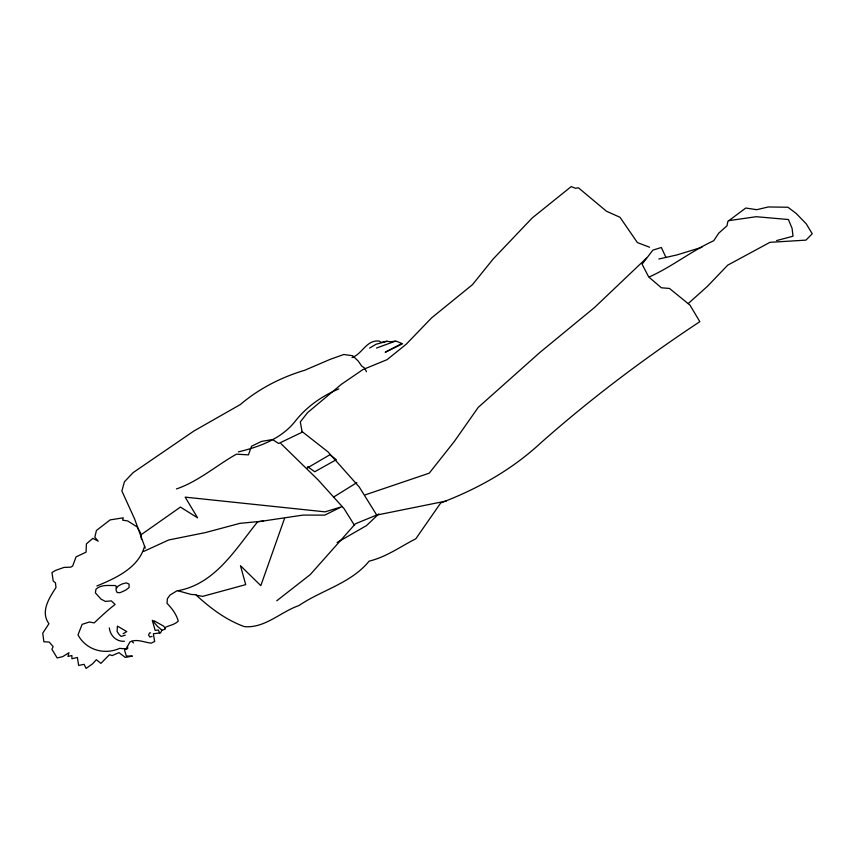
<?xml version="1.0" encoding="UTF-8"?>
<svg xmlns="http://www.w3.org/2000/svg" width="855" height="855" viewBox="0 0 855 855"><rect width="100%" height="100%" fill="white"/><g stroke="black" fill="none" stroke-linecap="round" stroke-linejoin="round"><path stroke-width="1.28" d="M284.523 518.472L260.818 585.654L240.469 565.7L245.716 584.638L202.656 596.373L196.319 595.176M144.623 546.153C138.585 567.934 116.045 578.001 96.861 585.974M133.498 642.928L131.927 641.314M125.322 648.956L124.584 650.26L126.337 656.009L132.386 656.106L125.29 657.399L118.941 652.632L112.219 655.582L109.451 654.716L100.89 663.373L96.348 659.697L92.479 663.897L86.109 668.407L84.089 664.346L78.639 665.447L77.399 657.463L71.927 658.735L71.873 655.518L67.962 656.426L68.977 652.739L62.65 656.672L57.178 657.944L51.888 649.255L53.138 646.594L49.237 642.084L43.861 641.763L42.75 633.149L48.938 623.733C40.153 611.72 49.184 597.998 55.992 587.545L55.457 582.843L53.234 581.058L51.952 572.54L55.618 570.392L63.975 567.421L70.709 567.164L72.675 566.021L76.052 556.872L86.066 552.159L86.408 543.844L92.864 538.351L98.207 541.172L94.82 537.197L96.433 530.463L110.135 519.893L123.259 517.82L122.628 520.129L127.758 520.973L137.067 526.883L140.562 532.943L141.503 539.558M116.537 588.176L118.086 586.103L121.859 584.061L126.241 582.864L129.062 584.083L129.084 587.545L125.664 590.164L119.989 592.718L117.092 592.483L116.066 590.164L116.248 586.188L115.126 585.525C108.542 585.686 101.339 584.296 95.963 589.213L95.386 592.857L101.061 599.184L105.422 601.418L111.342 600.873L115.094 604.464C107.741 610.128 100.997 616.444 94.178 622.91L89.444 621.991L82.144 624.342L77.997 634.88C86.066 650.014 104.342 655.219 119.604 648.379L127.16 648.966L126.198 648.753L129.928 641.934C136.843 638.461 144.164 642.436 151.217 643.131L154.648 641.507L153.366 633.769L160.601 632.828L161.819 630.349L165.186 629.152L165.346 627.346C169.643 625.272 174.634 624.759 178.257 621.104C176.408 614.275 171.941 608.343 167.035 603.352L167.366 598.746L170.006 595.048L177.316 590.602L191.189 594.439L195.848 594.791C210.245 608.033 225.709 619.811 244.295 626.608C264.804 628.553 280.558 611.902 298.919 605.564C321.95 589.907 350.935 583.409 369.136 561.136C386.246 557.065 400.397 546.601 415.797 538.8L440.71 502.954C478.095 488.675 511.685 469.919 541.343 442.398C591.147 398.366 644.403 358.32 699.839 321.662L689.942 305.075L669.476 288.445L661.375 287.793L648.689 276.913L642.084 264.195L652.878 250.13L661.342 247.49L665.906 257.334M646.476 258.135L594.514 307.522L539.836 352.495L478.255 407.354L454.326 441.458L429.231 473.168L365.235 494.863M378.84 513.887L366.432 525.633L337.094 542.519M688.157 303.621L707.47 286.297L727.701 265.168L769.96 242.328L805.976 240.127L812.25 233.746L806.201 223.775L796.026 213.312L787.936 207.241L768.282 206.963L756.761 209.689L745.763 208.032L727.851 221.402L727.017 225.752L718.809 233.105L713.733 240.715C691.332 251.092 671.87 266.792 649.362 276.902M276.753 600.798L310.269 574.581L355.391 523.794L376.489 515.127L446.235 501.03M140.84 534.931L180.437 507.079L197.612 517.852L185.161 497.14L325.082 511.846L342.246 506.598M333.61 497.054L356.888 482.605M369.617 348.06L376.157 344.212L387.037 341.316M306.806 468.284L329.848 454.775L336.336 459.68L314.704 471.757L307.618 466.648M352.025 357.593C362.37 353.981 366.4 339.574 379.15 341.092L381.426 342.449L386.492 341.241L390.853 341.786L395.844 341.006L402.587 343.785L385.21 352.26L400.888 344.009M338.762 388.929C321.48 396.196 305.844 407.269 294.419 422.263C280.333 439.256 259.193 446.887 238.342 451.889M123.12 633.737L126.786 631.589L117.424 626.106L117.092 631.482L119.112 634.538L121.196 636.409L125.279 635.18M340.066 507.528L324.718 515.138L303.087 515.084L257.601 521.849C235.574 549.081 215.204 584.04 177.851 590.709M143.522 551.507L168.745 539.965L205.424 532.58L239.881 523.356L263.543 521.058M176.451 488.953C198.606 481.333 216.283 465.505 236.44 454.165L248.42 454.86L251.552 446.235L261.459 441.426L272.574 439.534L278.612 443.499L302.178 432.213L300.308 421.9L307.586 412.612L341.434 384.269L362.915 369.574L387.101 359.645L406.296 344.138L431.604 317.878L472.484 284.651L493.143 259.022L532.184 217.982L571.215 186.593L575.554 188.303L578.408 187.79L606.484 211.26L620.003 217.288L637.413 242.606L649.576 247.223M376.51 348.038L394.925 341.327M701.88 247.266L676.989 254.918L658.831 259.001M776.618 240.565L793.002 236.226L792.104 228.413L788.395 219.521L756.215 216.71L729.026 220.622M152.115 636.43L149.796 637.007L148.61 635.009L149.486 632.946L150.598 632.903M124.477 641.271C116.472 641.838 110.199 635.757 109.322 627.923M153.9 620.709L163.711 626.159L165.239 628.532M162.033 630.199L157.352 626.245L152.297 620.324L155.161 630.402L158.378 630.05L159.725 633.128M301.868 431.401L327.967 451.846L359.25 487.008L376.766 515.127M280.964 443.66L318.178 479.986L343.956 508.501L354.483 525.323M366.464 371.743L364.679 368.152L361.686 366.058L358.16 360.949L352.602 355.712L343.753 354.504L330.361 359.271L304.786 370.236A177.573 138.97 4 0 0 240.308 404.565L194.01 430.941L133.198 472.559L124.424 481.782L121.87 491.005L134.588 518.899L145.275 548.162M127.438 646.433L127.769 648.389"/></g></svg>
